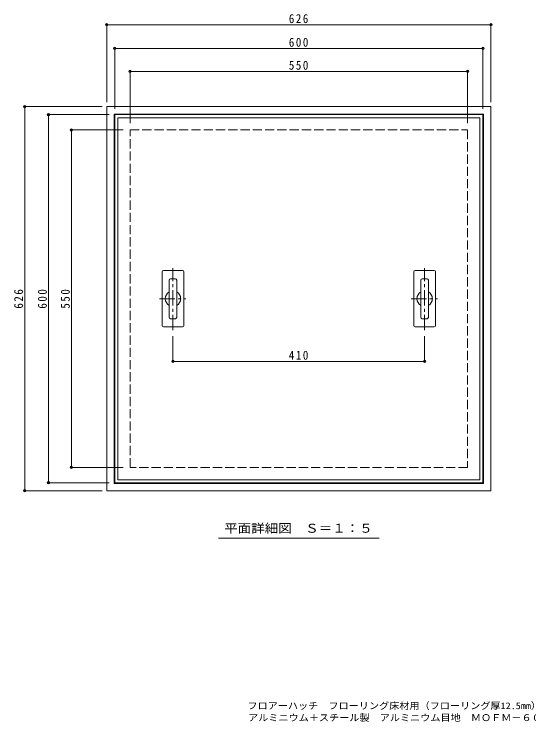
# Model space of a CAD drawing. Units: millimetres on the paper, enlarged 2 times, with parts at other scales. Extents: x -323 to 347, y -273 to 223.
# Drawn here: x -323.4 to 12, y -272.7 to 188.7 of the extents above; entities that cross this region are included whole.
import ezdxf
from ezdxf.enums import TextEntityAlignment as Align

# ---------------------------------------------------------------- set-up
doc = ezdxf.new("R2010")
doc.units = ezdxf.units.MM
doc.header["$LTSCALE"] = 2
doc.header["$PDMODE"] = 32
doc.header["$PDSIZE"] = 1.6
doc.linetypes.add('CHAIN1', pattern=[8, 5, -1, 1, -1])
doc.linetypes.add('DASHED3', pattern=[4, 3, -1])
for name, color, linetype, lineweight in [('0-1', 2, 'Continuous', 9), ('0-2', 3, 'Continuous', 9), ('0-4', 7, 'Continuous', 9)]:
    doc.layers.add(name, color=color, linetype=linetype, lineweight=lineweight)
doc.layers.add('F-0', color=7, linetype='Continuous')
doc.styles.add('ＭＳ ゴシック', font='')
doc.styles.get('ＭＳ ゴシック').set_extended_font_data('MS Gothic')

msp = doc.modelspace()

# ---------------------------------------------------------------- linework, layer by layer
at = {"layer": '0-1'}
for p, q in [((-263.115, 128.343), (-12.715, 128.343)), ((-263.115, -122.057), (-263.115, 128.343)), ((-12.715, 128.343), (-12.715, -122.057)), ((-258.315, 123.543), (-17.515, 123.543)), ((-258.315, -117.257), (-258.315, 123.543)), ((-17.515, 123.543), (-17.515, -117.257)), ((-17.515, -117.257), (-258.315, -117.257)), ((-12.715, -122.057), (-263.115, -122.057))]:
    msp.add_line(p, q, dxfattribs=at)
at = {"layer": '0-1', "linetype": 'DASHED3'}
for p, q in [((-247.915, 113.143), (-27.915, 113.143)), ((-247.915, -106.857), (-247.915, 113.143)), ((-27.915, 113.143), (-27.915, -106.857)), ((-27.915, -106.857), (-247.915, -106.857))]:
    msp.add_line(p, q, dxfattribs=at)
at = {"layer": '0-2'}
for p, q in [((-255.915, 121.143), (-19.915, 121.143)), ((-255.915, -114.857), (-255.915, 121.143)), ((-19.915, 121.143), (-19.915, -114.857)), ((-226.915, 20.743), (-226.915, -14.457)), ((-226.115, 21.543), (-213.715, 21.543)), ((-212.915, 20.743), (-212.915, -14.457)), ((-62.915, 20.743), (-62.915, -14.457)), ((-62.115, 21.543), (-49.715, 21.543)), ((-48.915, 20.743), (-48.915, -14.457)), ((-222.355, 15.303), (-222.355, -9.017)), ((-218.355, 16.183), (-221.475, 16.183)), ((-217.475, -9.017), (-217.475, 15.303)), ((-58.355, 15.303), (-58.355, -9.017)), ((-54.355, 16.183), (-57.475, 16.183)), ((-53.475, -9.017), (-53.475, 15.303)), ((-218.355, -9.897), (-221.475, -9.897)), ((-54.355, -9.897), (-57.475, -9.897)), ((-213.715, -15.257), (-226.115, -15.257)), ((-49.715, -15.257), (-62.115, -15.257)), ((-19.915, -114.857), (-255.915, -114.857))]:
    msp.add_line(p, q, dxfattribs=at)
at = {"layer": '0-2', "linetype": 'CHAIN1'}
for p, q in [((-219.915, -17.369), (-219.915, 23.116)), ((-55.915, -17.369), (-55.915, 23.116)), ((-228.64, 3.143), (-211.577, 3.143)), ((-64.64, 3.143), (-47.577, 3.143))]:
    msp.add_line(p, q, dxfattribs=at)
at = {"layer": '0-2'}
msp.add_lwpolyline([(-257.915, -116.857), (-257.915, 123.143), (-17.915, 123.143), (-17.915, -116.857)], close=True, dxfattribs=at)
for centre, radius, start, end in [((-226.115, 20.743), 0.8, 90, 180), ((-213.715, 20.743), 0.8, 0, 90), ((-62.115, 20.743), 0.8, 90, 180), ((-49.715, 20.743), 0.8, 0, 90), ((-221.475, 15.303), 0.88, 90, 180), ((-218.355, 15.303), 0.88, 0, 90), ((-57.475, 15.303), 0.88, 90, 180), ((-54.355, 15.303), 0.88, 0, 90), ((-219.915, 3.143), 5, 119.20927, 240.79073), ((-219.915, 3.143), 5, 299.20914, 60.79086), ((-55.915, 3.143), 5, 119.20927, 240.79073), ((-55.915, 3.143), 5, 299.20914, 60.79086), ((-221.475, -9.017), 0.88, 180, 270), ((-218.355, -9.017), 0.88, 270, 0), ((-57.475, -9.017), 0.88, 180, 270), ((-54.355, -9.017), 0.88, 270, 0), ((-226.115, -14.457), 0.8, 180, 270), ((-213.715, -14.457), 0.8, 270, 0), ((-62.115, -14.457), 0.8, 180, 270), ((-49.715, -14.457), 0.8, 270, 0)]:
    msp.add_arc(centre, radius, start, end, dxfattribs=at)
at = {"layer": '0-4'}
for p, q in [((-263.115, 131.373), (-263.115, 182.354)), ((-263.115, 181.754), (-12.715, 181.754)), ((-12.715, 131.373), (-12.715, 182.354)), ((-257.915, 126.816), (-257.915, 166.899)), ((-257.915, 166.299), (-17.915, 166.299)), ((-17.915, 126.816), (-17.915, 166.899)), ((-247.915, 117.518), (-247.915, 151.929)), ((-247.915, 151.329), (-27.915, 151.329)), ((-27.915, 117.518), (-27.915, 151.929)), ((-266.145, 128.343), (-317.126, 128.343)), ((-316.526, -122.057), (-316.526, 128.343)), ((-261.589, 123.143), (-301.671, 123.143)), ((-301.071, -116.857), (-301.071, 123.143)), ((-252.291, 113.143), (-286.702, 113.143)), ((-286.102, -106.857), (-286.102, 113.143)), ((-219.915, -38.337), (-219.915, -21.369)), ((-55.915, -38.337), (-55.915, -21.369)), ((-219.915, -37.737), (-55.915, -37.737)), ((-252.291, -106.857), (-286.702, -106.857)), ((-261.589, -116.857), (-301.671, -116.857)), ((-266.145, -122.057), (-317.126, -122.057)), ((-190.201, -152.908), (-85.629, -152.908))]:
    msp.add_line(p, q, dxfattribs=at)
for p in [(-263.115, 181.754), (-12.715, 181.754), (-257.915, 166.299), (-17.915, 166.299), (-247.915, 151.329), (-27.915, 151.329), (-316.526, 128.343), (-301.071, 123.143), (-286.102, 113.143), (-219.915, -37.737), (-55.915, -37.737), (-286.102, -106.857), (-301.071, -116.857), (-316.526, -122.057)]:
    msp.add_point(p, dxfattribs=at)

# ---------------------------------------------------------------- texts
at = {"layer": '0-4', "color": 2, "style": 'ＭＳ ゴシック', "width": 1.1}
msp.add_text('平面詳細図\u3000Ｓ＝１：５', height=5.865, dxfattribs=at).set_placement((-186.539, -151.216), align=Align.BOTTOM_LEFT)
at = {"layer": '0-4', "color": 2, "char_height": 5.865, "attachment_point": 7, "style": 'ＭＳ ゴシック'}
for s, insert in [('\\T1.27;\\W0.9;626', (-144.415, 182.754)), ('\\T1.27;\\W0.9;600', (-144.415, 167.299)), ('\\T1.27;\\W0.9;550', (-144.415, 152.329)), ('\\T1.27;\\W0.9;410', (-144.415, -36.737))]:
    msp.add_mtext(s, dxfattribs=dict(at, insert=insert))
at = {"layer": '0-4', "color": 2, "char_height": 5.865, "attachment_point": 7, "rotation": 90, "style": 'ＭＳ ゴシック'}
for s, insert in [('\\T1.27;\\W0.9;626', (-317.526, -3.357)), ('\\T1.27;\\W0.9;600', (-302.071, -3.357)), ('\\T1.27;\\W0.9;550', (-287.102, -3.357))]:
    msp.add_mtext(s, dxfattribs=dict(at, insert=insert))
at = {"layer": 'F-0', "style": 'ＭＳ ゴシック', "width": 1.1}
for s, p in [('フロアーハッチ\u3000フローリング床材用（フローリング厚12.5mm）屋内用\u3000一般形', (-171.408, -265.799)), ('アルミニウム＋スチール製\u3000アルミニウム目地\u3000ＭＯＦＭ－６００－１２.５－Ｍ', (-170.989, -273.576))]:
    msp.add_text(s, height=4.399, dxfattribs=at).set_placement(p, align=Align.BOTTOM_LEFT)

doc.saveas('drawing.dxf')
